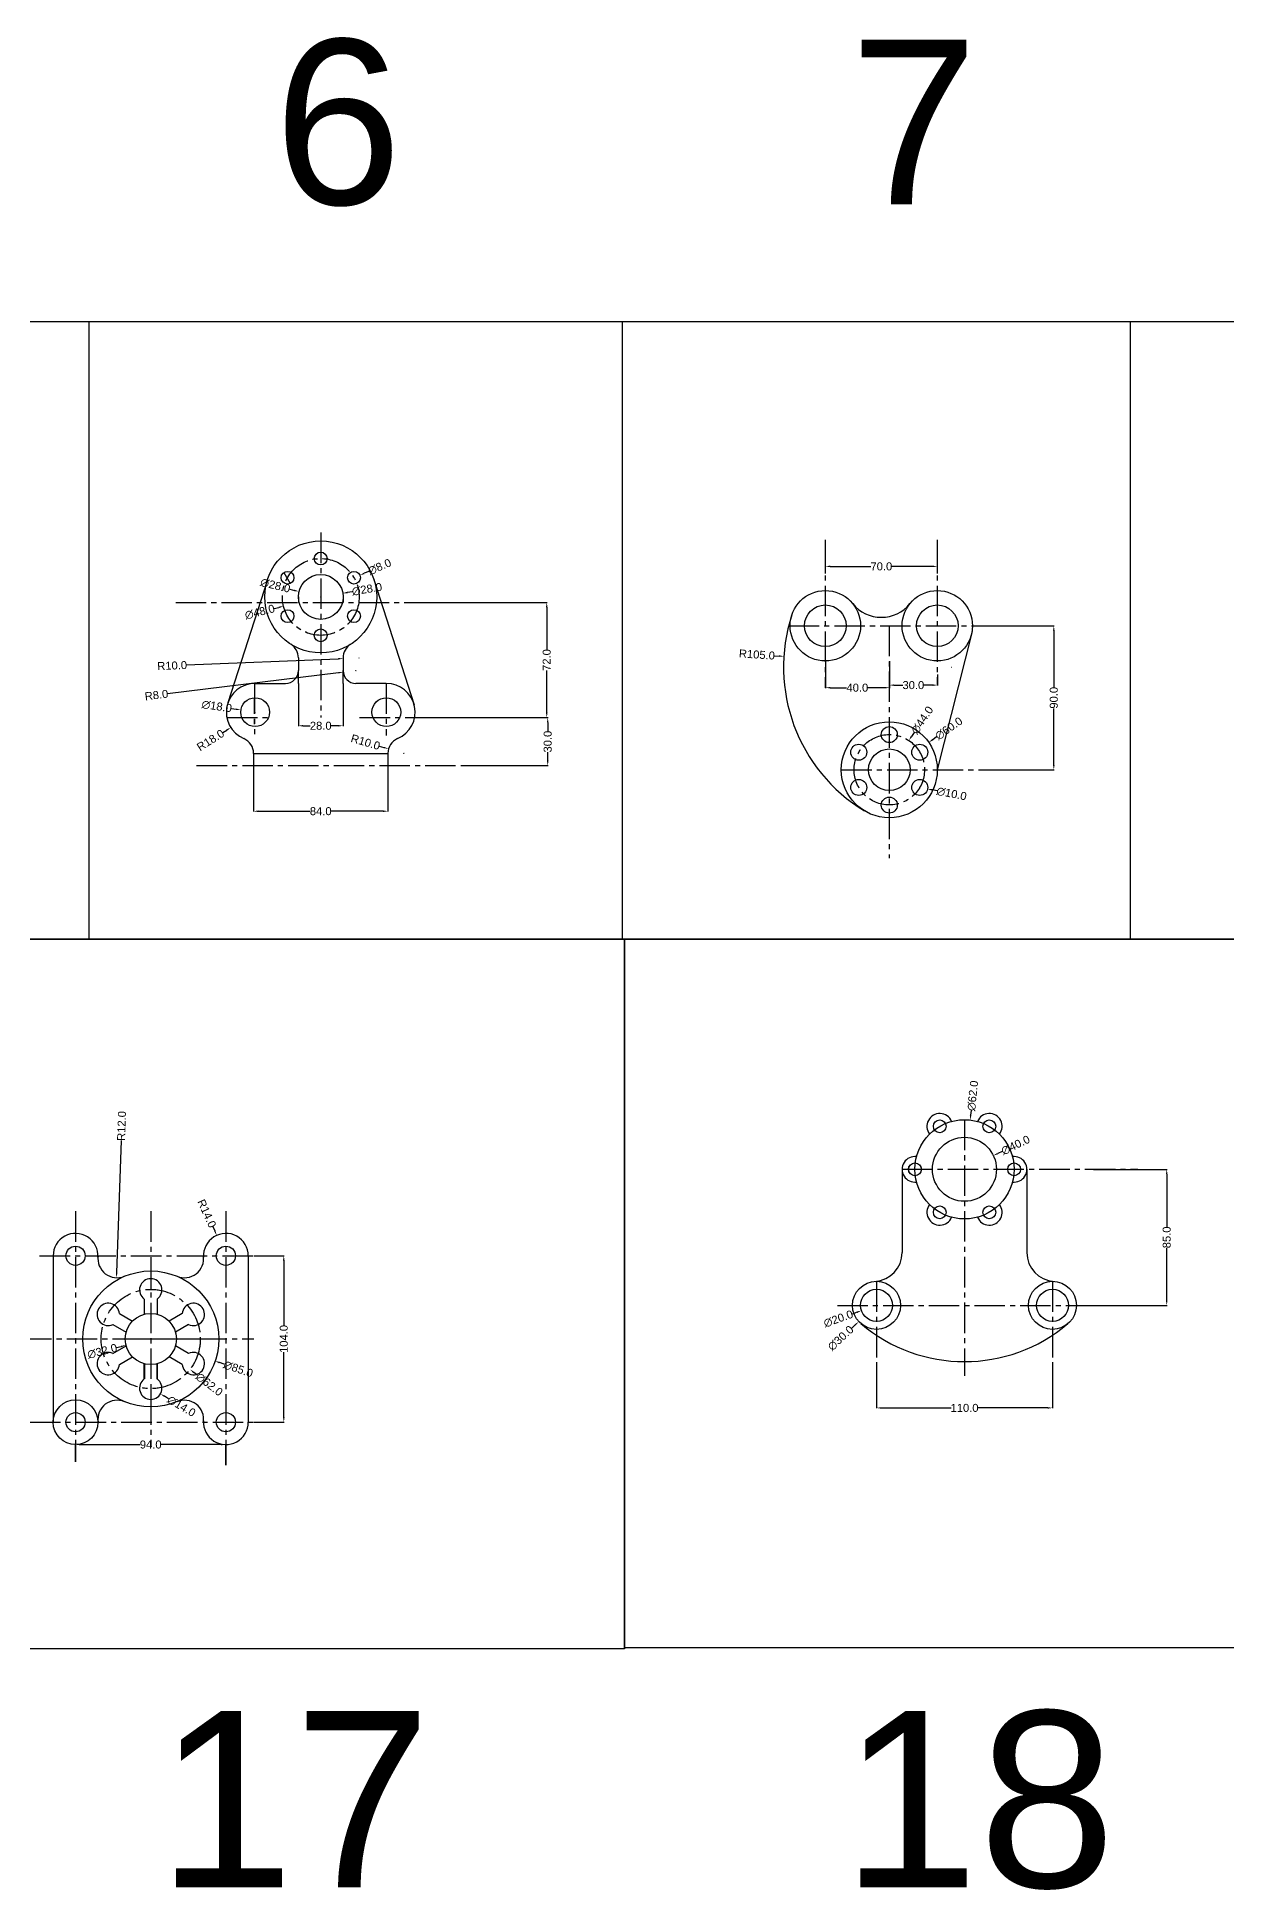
# Model space of a CAD drawing. Header units: millimetres. Extents: x 27 to 4233, y 1813 to 2971.
# Drawn here: x 1880 to 2624, y 1813 to 2971 of the extents above; entities that cross this region are included whole.
import ezdxf

# ---------------------------------------------------------------- set-up
doc = ezdxf.new("R2010")
doc.units = ezdxf.units.MM
doc.linetypes.add('CENTER2', pattern=[28.575, 19.05, -3.175, 3.175, -3.175])
doc.styles.get("Standard").update_dxf_attribs({"font": 'arial.ttf'})
doc.dimstyles.get("Standard").update_dxf_attribs({"dimtxt": 5, "dimasz": 3, "dimexe": 0.18, "dimexo": 0.0625, "dimgap": 0.09, "dimtad": 0, "dimdec": 1, "dimzin": 0, "dimdsep": 46, "dimtxsty": 'Standard', "dimcen": 0.09, "dimadec": 0, "dimazin": 0, "dimtfac": 1, "dimtdec": 1, "dimtofl": 0, "dimtmove": 0, "dimatfit": 3, "dimfxl": 1, "dimtolj": 1, "dimtzin": 0, "dimarcsym": 0})

# ---------------------------------------------------------------- blocks, each defined once
blk = doc.blocks.new('*U21')
blk.add_circle((0, 0), 5)
blk = doc.blocks.new('*U22')
at = {"color": 0, "linetype": 'ByBlock', "lineweight": -2, "transparency": 16777216}
blk.add_blockref('*U21', (1105.6, 335.2), dxfattribs=at)
for p, rotation in [((1086.5, 324.2), 59.99999999999999), ((1124.6, 324.2), 300.0000000000001), ((1086.5, 302.2), 120), ((1124.6, 302.2), 240), ((1105.6, 291.2), 180)]:
    blk.add_blockref('*U21', p, dxfattribs=dict(at, rotation=rotation))
blk = doc.blocks.new('*D23')
at = {"color": 0, "lineweight": -2, "transparency": 16777216}
for p, q in [((2373.3, 2635.6), (2373.3, 2640.3)), ((2376.3, 2640.1), (2401.7, 2640.1)), ((2440.3, 2640.1), (2414.8, 2640.1)), ((2443.3, 2635.6), (2443.3, 2640.3))]:
    blk.add_line(p, q, dxfattribs=at)
at = {"color": 0, "transparency": 16777216}
for points in [[(2376.3, 2640.6), (2376.3, 2639.6), (2373.3, 2640.1)], [(2440.3, 2640.6), (2440.3, 2639.6), (2443.3, 2640.1)]]:
    blk.add_solid(points, dxfattribs=at)
at = {"layer": 'Defpoints', "color": 0, "transparency": 16777216}
for p in [(2443.3, 2640.1), (2373.3, 2635.5), (2443.3, 2635.5)]:
    blk.add_point(p, dxfattribs=at)
at = {"color": 0, "transparency": 16777216, "insert": (2408.3, 2640.1), "char_height": 5, "attachment_point": 5}
blk.add_mtext('\\A1;70.0', dxfattribs=at)
blk = doc.blocks.new('*D24')
at = {"color": 0, "lineweight": -2, "transparency": 16777216}
for p, q in [((2475.8, 2603), (2516.3, 2603)), ((2516.1, 2600), (2516.1, 2564.6)), ((2516.1, 2516), (2516.1, 2551.4)), ((2475.8, 2513), (2516.3, 2513))]:
    blk.add_line(p, q, dxfattribs=at)
at = {"color": 0, "transparency": 16777216}
for points in [[(2515.6, 2600), (2516.6, 2600), (2516.1, 2603)], [(2515.6, 2516), (2516.6, 2516), (2516.1, 2513)]]:
    blk.add_solid(points, dxfattribs=at)
at = {"layer": 'Defpoints', "color": 0, "transparency": 16777216}
for p in [(2475.7, 2603), (2475.7, 2513), (2516.1, 2513)]:
    blk.add_point(p, dxfattribs=at)
at = {"color": 0, "transparency": 16777216, "insert": (2516.1, 2558), "char_height": 5, "attachment_point": 5, "rotation": 90}
blk.add_mtext('\\A1;90.0', dxfattribs=at)
blk = doc.blocks.new('*D25')
at = {"color": 0, "lineweight": -2, "transparency": 16777216}
for p, q in [((2373.3, 2580.9), (2373.3, 2564.1)), ((2413.3, 2580.9), (2413.3, 2564.1)), ((2376.3, 2564.3), (2386.6, 2564.3)), ((2410.3, 2564.3), (2399.9, 2564.3))]:
    blk.add_line(p, q, dxfattribs=at)
at = {"color": 0, "transparency": 16777216}
for points in [[(2376.3, 2564.8), (2376.3, 2563.8), (2373.3, 2564.3)], [(2410.3, 2564.8), (2410.3, 2563.8), (2413.3, 2564.3)]]:
    blk.add_solid(points, dxfattribs=at)
at = {"layer": 'Defpoints', "color": 0, "transparency": 16777216}
for p in [(2373.3, 2581), (2413.3, 2581), (2373.3, 2564.3)]:
    blk.add_point(p, dxfattribs=at)
at = {"color": 0, "transparency": 16777216, "insert": (2393.3, 2564.3), "char_height": 5, "attachment_point": 5}
blk.add_mtext('\\A1;40.0', dxfattribs=at)
blk = doc.blocks.new('*D26')
at = {"color": 0, "lineweight": -2, "transparency": 16777216}
for p, q in [((2413.3, 2572.5), (2413.3, 2565.7)), ((2443.3, 2572.5), (2443.3, 2565.7)), ((2416.3, 2565.9), (2421.7, 2565.9)), ((2440.3, 2565.9), (2434.8, 2565.9))]:
    blk.add_line(p, q, dxfattribs=at)
at = {"color": 0, "transparency": 16777216}
for points in [[(2416.3, 2566.4), (2416.3, 2565.4), (2413.3, 2565.9)], [(2440.3, 2566.4), (2440.3, 2565.4), (2443.3, 2565.9)]]:
    blk.add_solid(points, dxfattribs=at)
at = {"layer": 'Defpoints', "color": 0, "transparency": 16777216}
for p in [(2413.3, 2572.5), (2443.3, 2572.5), (2443.3, 2565.9)]:
    blk.add_point(p, dxfattribs=at)
at = {"color": 0, "transparency": 16777216, "insert": (2428.3, 2565.9), "char_height": 5, "attachment_point": 5}
blk.add_mtext('\\A1;30.0', dxfattribs=at)
blk = doc.blocks.new('*D27')
at = {"color": 0, "lineweight": -2, "transparency": 16777216}
for p, q in [((2428.8, 2536.3), (2427.1, 2533.8)), ((2413.2, 2513), (2413.4, 2513)), ((2413.3, 2512.9), (2413.3, 2513.1))]:
    blk.add_line(p, q, dxfattribs=at)
at = {"color": 0, "transparency": 16777216}
blk.add_solid([(2426.7, 2534.1), (2427.5, 2533.5), (2425.5, 2531.3)], dxfattribs=at)
at = {"layer": 'Defpoints', "color": 0, "transparency": 16777216}
for p in [(2425.5, 2531.3), (2401.1, 2494.7)]:
    blk.add_point(p, dxfattribs=at)
at = {"color": 0, "transparency": 16777216, "insert": (2433.9, 2544), "char_height": 5, "attachment_point": 5, "rotation": 56.3385}
blk.add_mtext('\\A1;∅44.0', dxfattribs=at)
blk = doc.blocks.new('*D28')
at = {"color": 0, "lineweight": -2, "transparency": 16777216}
for p, q in [((2442.8, 2533.5), (2440.4, 2531.8)), ((2413.2, 2513), (2413.4, 2513)), ((2413.3, 2512.9), (2413.3, 2513.1))]:
    blk.add_line(p, q, dxfattribs=at)
at = {"color": 0, "transparency": 16777216}
blk.add_solid([(2440.1, 2532.2), (2440.7, 2531.4), (2437.9, 2530.1)], dxfattribs=at)
at = {"layer": 'Defpoints', "color": 0, "transparency": 16777216}
for p in [(2437.9, 2530.1), (2388.6, 2495.9)]:
    blk.add_point(p, dxfattribs=at)
at = {"color": 0, "transparency": 16777216, "insert": (2450.5, 2538.8), "char_height": 5, "attachment_point": 5, "rotation": 34.7933}
blk.add_mtext('\\A1;∅60.0', dxfattribs=at)
blk = doc.blocks.new('*D29')
at = {"color": 0, "lineweight": -2, "transparency": 16777216}
for p, q in [((2432.2, 2502), (2432.4, 2502)), ((2432.3, 2501.9), (2432.3, 2502.1)), ((2443.1, 2499.8), (2440.2, 2500.4))]:
    blk.add_line(p, q, dxfattribs=at)
at = {"color": 0, "transparency": 16777216}
blk.add_solid([(2440.3, 2500.9), (2440.1, 2499.9), (2437.2, 2501)], dxfattribs=at)
at = {"layer": 'Defpoints', "color": 0, "transparency": 16777216}
for p in [(2427.4, 2503), (2437.2, 2501)]:
    blk.add_point(p, dxfattribs=at)
at = {"color": 0, "transparency": 16777216, "insert": (2452.2, 2498), "char_height": 5, "attachment_point": 5, "rotation": 348.6449}
blk.add_mtext('\\A1;∅10.0', dxfattribs=at)
blk = doc.blocks.new('*D30')
at = {"color": 0, "lineweight": -2, "transparency": 16777216}
for p, q in [((2341.4, 2584.3), (2344.4, 2584.1)), ((2452, 2577.1), (2452.2, 2577.1)), ((2452.1, 2577.1), (2452.1, 2577.2))]:
    blk.add_line(p, q, dxfattribs=at)
at = {"color": 0, "transparency": 16777216}
blk.add_solid([(2344.4, 2584.6), (2344.3, 2583.6), (2347.4, 2583.9)], dxfattribs=at)
at = {"layer": 'Defpoints', "color": 0, "transparency": 16777216}
for p in [(2347.4, 2583.9), (2452.1, 2577.1)]:
    blk.add_point(p, dxfattribs=at)
at = {"color": 0, "transparency": 16777216, "insert": (2330.5, 2585), "char_height": 5, "attachment_point": 5, "rotation": 356.2855}
blk.add_mtext('\\A1;R105.0', dxfattribs=at)
blk = doc.blocks.new('*U112')
for p, q in [((-4, -1.6), (-4, -11.1)), ((4, -1.6), (4, -11.1))]:
    blk.add_line(p, q)
blk.add_arc((0, 4.1), 7, 304.8499, 235.1501)
blk = doc.blocks.new('*U113')
at = {"color": 0, "linetype": 'ByBlock', "lineweight": -2, "transparency": 16777216}
blk.add_blockref('*U112', (4613.2, 338.8), dxfattribs=at)
for p, rotation in [((4590.2, 325.5), 59.99999999999999), ((4636.3, 325.5), 299.9999999999999), ((4590.2, 298.9), 120), ((4636.3, 298.9), 240), ((4613.2, 285.6), 180)]:
    blk.add_blockref('*U112', p, dxfattribs=dict(at, rotation=rotation))
blk = doc.blocks.new('*D114')
at = {"color": 0, "lineweight": -2, "transparency": 16777216}
for p, q in [((1904.5, 2080.5), (1904.5, 2091.5)), ((1907.5, 2091.3), (1945, 2091.3)), ((1995.5, 2091.3), (1958.1, 2091.3)), ((1998.5, 2078.5), (1998.5, 2091.5))]:
    blk.add_line(p, q, dxfattribs=at)
at = {"color": 0, "transparency": 16777216}
for points in [[(1907.5, 2091.8), (1907.5, 2090.8), (1904.5, 2091.3)], [(1995.5, 2091.8), (1995.5, 2090.8), (1998.5, 2091.3)]]:
    blk.add_solid(points, dxfattribs=at)
at = {"layer": 'Defpoints', "color": 0, "transparency": 16777216}
for p in [(1998.5, 2091.3), (1904.5, 2080.5), (1998.5, 2078.5)]:
    blk.add_point(p, dxfattribs=at)
at = {"color": 0, "transparency": 16777216, "insert": (1951.5, 2091.3), "char_height": 5, "attachment_point": 5}
blk.add_mtext('\\A1;94.0', dxfattribs=at)
blk = doc.blocks.new('*D115')
at = {"color": 0, "lineweight": -2, "transparency": 16777216}
for p, q in [((2016, 2209.3), (2034.9, 2209.3)), ((2034.7, 2206.3), (2034.7, 2165.6)), ((2034.7, 2108.3), (2034.7, 2149)), ((2016, 2105.3), (2034.9, 2105.3))]:
    blk.add_line(p, q, dxfattribs=at)
at = {"color": 0, "transparency": 16777216}
for points in [[(2034.2, 2206.3), (2035.2, 2206.3), (2034.7, 2209.3)], [(2034.2, 2108.3), (2035.2, 2108.3), (2034.7, 2105.3)]]:
    blk.add_solid(points, dxfattribs=at)
at = {"layer": 'Defpoints', "color": 0, "transparency": 16777216}
for p in [(2015.9, 2209.3), (2015.9, 2105.3), (2034.7, 2105.3)]:
    blk.add_point(p, dxfattribs=at)
at = {"color": 0, "transparency": 16777216, "insert": (2034.7, 2157.3), "char_height": 5, "attachment_point": 5, "rotation": 90}
blk.add_mtext('\\A1;104.0', dxfattribs=at)
blk = doc.blocks.new('*D116')
at = {"color": 0, "lineweight": -2, "transparency": 16777216}
for p, q in [((1990.3, 2227.5), (1991.5, 2224.8)), ((1998.4, 2209.3), (1998.6, 2209.3)), ((1998.5, 2209.2), (1998.5, 2209.4))]:
    blk.add_line(p, q, dxfattribs=at)
at = {"color": 0, "transparency": 16777216}
blk.add_solid([(1992, 2225), (1991.1, 2224.6), (1992.8, 2222)], dxfattribs=at)
at = {"layer": 'Defpoints', "color": 0, "transparency": 16777216}
for p in [(1992.8, 2222), (1998.5, 2209.3)]:
    blk.add_point(p, dxfattribs=at)
at = {"color": 0, "transparency": 16777216, "insert": (1986.6, 2235.7), "char_height": 5, "attachment_point": 5, "rotation": 294.3665}
blk.add_mtext('\\A1;R14.0', dxfattribs=at)
blk = doc.blocks.new('*D117')
at = {"color": 0, "lineweight": -2, "transparency": 16777216}
blk.add_line((1933, 2281.4), (1930.2, 2198.6), dxfattribs=at)
at = {"color": 0, "transparency": 16777216}
blk.add_solid([(1929.7, 2198.6), (1930.7, 2198.5), (1930.1, 2195.6)], dxfattribs=at)
at = {"layer": 'Defpoints', "color": 0, "transparency": 16777216}
for p in [(1930.5, 2207.6), (1930.1, 2195.6)]:
    blk.add_point(p, dxfattribs=at)
at = {"color": 0, "transparency": 16777216, "insert": (1933.3, 2290.4), "char_height": 5, "attachment_point": 5, "rotation": 88.0673}
blk.add_mtext('\\A1;R12.0', dxfattribs=at)
blk = doc.blocks.new('*D118')
at = {"color": 0, "lineweight": -2, "transparency": 16777216}
for p, q in [((1951.4, 2157.3), (1951.6, 2157.3)), ((1951.5, 2157.2), (1951.5, 2157.4)), ((1997.4, 2141.5), (1994.6, 2142.5))]:
    blk.add_line(p, q, dxfattribs=at)
at = {"color": 0, "transparency": 16777216}
blk.add_solid([(1994.7, 2143), (1994.4, 2142), (1991.7, 2143.5)], dxfattribs=at)
at = {"layer": 'Defpoints', "color": 0, "transparency": 16777216}
for p in [(1911.3, 2171.1), (1991.7, 2143.5)]:
    blk.add_point(p, dxfattribs=at)
at = {"color": 0, "transparency": 16777216, "insert": (2006.2, 2138.5), "char_height": 5, "attachment_point": 5, "rotation": 341.0471}
blk.add_mtext('\\A1;∅85.0', dxfattribs=at)
blk = doc.blocks.new('*D119')
at = {"color": 0, "lineweight": -2, "transparency": 16777216}
for p, q in [((1951.4, 2157.3), (1951.6, 2157.3)), ((1951.5, 2157.2), (1951.5, 2157.4)), ((1980.7, 2134.6), (1978.4, 2136.4))]:
    blk.add_line(p, q, dxfattribs=at)
at = {"color": 0, "transparency": 16777216}
blk.add_solid([(1978.7, 2136.8), (1978.1, 2136), (1976, 2138.3)], dxfattribs=at)
at = {"layer": 'Defpoints', "color": 0, "transparency": 16777216}
for p in [(1927.1, 2176.3), (1976, 2138.3)]:
    blk.add_point(p, dxfattribs=at)
at = {"color": 0, "transparency": 16777216, "insert": (1988.1, 2128.9), "char_height": 5, "attachment_point": 5, "rotation": 322.1286}
blk.add_mtext('\\A1;∅62.0', dxfattribs=at)
blk = doc.blocks.new('*D120')
at = {"color": 0, "lineweight": -2, "transparency": 16777216}
for p, q in [((1951.4, 2126.5), (1951.6, 2126.5)), ((1951.5, 2126.5), (1951.5, 2126.6)), ((1962.7, 2119.9), (1960.1, 2121.5))]:
    blk.add_line(p, q, dxfattribs=at)
at = {"color": 0, "transparency": 16777216}
blk.add_solid([(1960.4, 2121.9), (1959.9, 2121), (1957.6, 2123)], dxfattribs=at)
at = {"layer": 'Defpoints', "color": 0, "transparency": 16777216}
for p in [(1945.5, 2130.1), (1957.6, 2123)]:
    blk.add_point(p, dxfattribs=at)
at = {"color": 0, "transparency": 16777216, "insert": (1970.7, 2115.2), "char_height": 5, "attachment_point": 5, "rotation": 329.4836}
blk.add_mtext('\\A1;∅14.0', dxfattribs=at)
blk = doc.blocks.new('*D121')
at = {"color": 0, "lineweight": -2, "transparency": 16777216}
for p, q in [((1951.4, 2157.3), (1951.6, 2157.3)), ((1951.5, 2157.2), (1951.5, 2157.4)), ((1930.2, 2151.9), (1933.1, 2152.6))]:
    blk.add_line(p, q, dxfattribs=at)
at = {"color": 0, "transparency": 16777216}
blk.add_solid([(1933, 2153.1), (1933.2, 2152.1), (1936, 2153.4)], dxfattribs=at)
at = {"layer": 'Defpoints', "color": 0, "transparency": 16777216}
for p in [(1967, 2161.2), (1936, 2153.4)]:
    blk.add_point(p, dxfattribs=at)
at = {"color": 0, "transparency": 16777216, "insert": (1921.2, 2149.6), "char_height": 5, "attachment_point": 5, "rotation": 14.1992}
blk.add_mtext('\\A1;∅32.0', dxfattribs=at)
blk = doc.blocks.new('*U130')
blk.add_circle((0, 0), 4)
blk = doc.blocks.new('*U131')
at = {"color": 0, "linetype": 'ByBlock', "lineweight": -2, "transparency": 16777216}
blk.add_blockref('*U130', (4598.5, 2028.3), dxfattribs=at)
for p, rotation in [((4577.8, 2016.3), 59.99999999999999), ((4619.3, 2016.3), 300.0000000000001), ((4577.8, 1992.3), 120), ((4619.3, 1992.3), 240), ((4598.5, 1980.3), 180)]:
    blk.add_blockref('*U130', p, dxfattribs=dict(at, rotation=rotation))
blk = doc.blocks.new('*D150')
at = {"color": 0, "lineweight": -2, "transparency": 16777216}
for p, q in [((2127.5, 2617.6), (2199.3, 2617.6)), ((2199.1, 2614.6), (2199.1, 2588.2)), ((2199.1, 2548.6), (2199.1, 2575.1)), ((2127.5, 2545.6), (2199.3, 2545.6))]:
    blk.add_line(p, q, dxfattribs=at)
at = {"color": 0, "transparency": 16777216}
for points in [[(2198.6, 2614.6), (2199.6, 2614.6), (2199.1, 2617.6)], [(2198.6, 2548.6), (2199.6, 2548.6), (2199.1, 2545.6)]]:
    blk.add_solid(points, dxfattribs=at)
at = {"layer": 'Defpoints', "color": 0, "transparency": 16777216}
for p in [(2127.4, 2617.6), (2127.4, 2545.6), (2199.1, 2545.6)]:
    blk.add_point(p, dxfattribs=at)
at = {"color": 0, "transparency": 16777216, "insert": (2199.1, 2581.6), "char_height": 5, "attachment_point": 5, "rotation": 90}
blk.add_mtext('\\A1;72.0', dxfattribs=at)
blk = doc.blocks.new('*D151')
at = {"color": 0, "lineweight": -2, "transparency": 16777216}
for p, q in [((2147.4, 2545.6), (2199.9, 2545.6)), ((2199.7, 2542.6), (2199.7, 2537.2)), ((2147.4, 2515.6), (2199.9, 2515.6)), ((2199.7, 2518.6), (2199.7, 2524))]:
    blk.add_line(p, q, dxfattribs=at)
at = {"color": 0, "transparency": 16777216}
for points in [[(2199.2, 2542.6), (2200.2, 2542.6), (2199.7, 2545.6)], [(2199.2, 2518.6), (2200.2, 2518.6), (2199.7, 2515.6)]]:
    blk.add_solid(points, dxfattribs=at)
at = {"layer": 'Defpoints', "color": 0, "transparency": 16777216}
for p in [(2147.3, 2545.6), (2147.3, 2515.6), (2199.7, 2515.6)]:
    blk.add_point(p, dxfattribs=at)
at = {"color": 0, "transparency": 16777216, "insert": (2199.7, 2530.6), "char_height": 5, "attachment_point": 5, "rotation": 90}
blk.add_mtext('\\A1;30.0', dxfattribs=at)
blk = doc.blocks.new('*D152')
at = {"color": 0, "lineweight": -2, "transparency": 16777216}
for p, q in [((2043.8, 2553.6), (2043.8, 2540.3)), ((2071.8, 2553.6), (2071.8, 2540.3)), ((2046.8, 2540.5), (2051.2, 2540.5)), ((2068.8, 2540.5), (2064.4, 2540.5))]:
    blk.add_line(p, q, dxfattribs=at)
at = {"color": 0, "transparency": 16777216}
for points in [[(2046.8, 2541), (2046.8, 2540), (2043.8, 2540.5)], [(2068.8, 2541), (2068.8, 2540), (2071.8, 2540.5)]]:
    blk.add_solid(points, dxfattribs=at)
at = {"layer": 'Defpoints', "color": 0, "transparency": 16777216}
for p in [(2043.8, 2553.6), (2071.8, 2553.6), (2071.8, 2540.5)]:
    blk.add_point(p, dxfattribs=at)
at = {"color": 0, "transparency": 16777216, "insert": (2057.8, 2540.5), "char_height": 5, "attachment_point": 5}
blk.add_mtext('\\A1;28.0', dxfattribs=at)
blk = doc.blocks.new('*D153')
at = {"color": 0, "lineweight": -2, "transparency": 16777216}
for p, q in [((2016.7, 2549), (2016.9, 2549)), ((2016.8, 2548.9), (2016.8, 2549.1)), ((1996.5, 2536.2), (1999, 2537.8))]:
    blk.add_line(p, q, dxfattribs=at)
at = {"color": 0, "transparency": 16777216}
blk.add_solid([(1998.8, 2538.3), (1999.3, 2537.4), (2001.6, 2539.4)], dxfattribs=at)
at = {"layer": 'Defpoints', "color": 0, "transparency": 16777216}
for p in [(2016.8, 2549), (2001.6, 2539.4)]:
    blk.add_point(p, dxfattribs=at)
at = {"color": 0, "transparency": 16777216, "insert": (1988.9, 2531.5), "char_height": 5, "attachment_point": 5, "rotation": 32.2022}
blk.add_mtext('\\A1;R18.0', dxfattribs=at)
blk = doc.blocks.new('*D154')
at = {"color": 0, "lineweight": -2, "transparency": 16777216}
for p, q in [((2002, 2551.2), (2004.9, 2550.8)), ((2016.7, 2549), (2016.9, 2549)), ((2016.8, 2548.9), (2016.8, 2549.1))]:
    blk.add_line(p, q, dxfattribs=at)
at = {"color": 0, "transparency": 16777216}
blk.add_solid([(2005, 2551.3), (2004.9, 2550.3), (2007.9, 2550.3)], dxfattribs=at)
at = {"layer": 'Defpoints', "color": 0, "transparency": 16777216}
for p in [(2007.9, 2550.3), (2025.7, 2547.7)]:
    blk.add_point(p, dxfattribs=at)
at = {"color": 0, "transparency": 16777216, "insert": (1992.8, 2552.6), "char_height": 5, "attachment_point": 5, "rotation": 351.5553}
blk.add_mtext('\\A1;∅18.0', dxfattribs=at)
blk = doc.blocks.new('*D155')
at = {"color": 0, "lineweight": -2, "transparency": 16777216}
for p, q in [((2038.4, 2625.8), (2041.3, 2625.1)), ((2057.7, 2621), (2057.9, 2621)), ((2057.8, 2620.9), (2057.8, 2621.1))]:
    blk.add_line(p, q, dxfattribs=at)
at = {"color": 0, "transparency": 16777216}
blk.add_solid([(2041.4, 2625.6), (2041.2, 2624.6), (2044.2, 2624.4)], dxfattribs=at)
at = {"layer": 'Defpoints', "color": 0, "transparency": 16777216}
for p in [(2044.2, 2624.4), (2071.4, 2617.6)]:
    blk.add_point(p, dxfattribs=at)
at = {"color": 0, "transparency": 16777216, "insert": (2029.4, 2628.1), "char_height": 5, "attachment_point": 5, "rotation": 346.0657}
blk.add_mtext('\\A1;∅28.0', dxfattribs=at)
blk = doc.blocks.new('*D156')
at = {"color": 0, "lineweight": -2, "transparency": 16777216}
for p, q in [((2057.7, 2621), (2057.9, 2621)), ((2057.8, 2620.9), (2057.8, 2621.1)), ((2028.7, 2613.8), (2031.6, 2614.5))]:
    blk.add_line(p, q, dxfattribs=at)
at = {"color": 0, "transparency": 16777216}
blk.add_solid([(2031.5, 2615), (2031.7, 2614), (2034.5, 2615.2)], dxfattribs=at)
at = {"layer": 'Defpoints', "color": 0, "transparency": 16777216}
for p in [(2081.1, 2626.8), (2034.5, 2615.2)]:
    blk.add_point(p, dxfattribs=at)
at = {"color": 0, "transparency": 16777216, "insert": (2019.7, 2611.6), "char_height": 5, "attachment_point": 5, "rotation": 13.9392}
blk.add_mtext('\\A1;∅48.0', dxfattribs=at)
blk = doc.blocks.new('*D157')
at = {"color": 0, "lineweight": -2, "transparency": 16777216}
for p, q in [((2057.7, 2621), (2057.9, 2621)), ((2057.8, 2620.9), (2057.8, 2621.1)), ((2077.5, 2624.3), (2074.6, 2623.8))]:
    blk.add_line(p, q, dxfattribs=at)
at = {"color": 0, "transparency": 16777216}
blk.add_solid([(2074.5, 2624.3), (2074.7, 2623.3), (2071.6, 2623.3)], dxfattribs=at)
at = {"layer": 'Defpoints', "color": 0, "transparency": 16777216}
for p in [(2044, 2618.8), (2071.6, 2623.3)]:
    blk.add_point(p, dxfattribs=at)
at = {"color": 0, "transparency": 16777216, "insert": (2086.7, 2625.8), "char_height": 5, "attachment_point": 5, "rotation": 9.2935}
blk.add_mtext('\\A1;∅28.0', dxfattribs=at)
blk = doc.blocks.new('*D158')
at = {"color": 0, "lineweight": -2, "transparency": 16777216}
for p, q in [((2078.5, 2633), (2078.7, 2633)), ((2078.6, 2632.9), (2078.6, 2633.1)), ((2087.8, 2636.9), (2085, 2635.8))]:
    blk.add_line(p, q, dxfattribs=at)
at = {"color": 0, "transparency": 16777216}
blk.add_solid([(2084.8, 2636.2), (2085.2, 2635.3), (2082.3, 2634.6)], dxfattribs=at)
at = {"layer": 'Defpoints', "color": 0, "transparency": 16777216}
for p in [(2074.9, 2631.5), (2082.3, 2634.6)]:
    blk.add_point(p, dxfattribs=at)
at = {"color": 0, "transparency": 16777216, "insert": (2094.6, 2639.8), "char_height": 5, "attachment_point": 5, "rotation": 22.9898}
blk.add_mtext('\\A1;∅8.0', dxfattribs=at)
blk = doc.blocks.new('*D159')
at = {"color": 0, "lineweight": -2, "transparency": 16777216}
for p, q in [((1973.9, 2578.5), (2068.8, 2582.4)), ((2081.7, 2583), (2081.9, 2583)), ((2081.8, 2582.9), (2081.8, 2583))]:
    blk.add_line(p, q, dxfattribs=at)
blk.add_arc((2081.8, 2583), 10, 180.3581, 183.414, dxfattribs=at)
at = {"color": 0, "transparency": 16777216}
blk.add_solid([(2068.8, 2582.9), (2068.8, 2581.9), (2071.8, 2582.5)], dxfattribs=at)
at = {"layer": 'Defpoints', "color": 0, "transparency": 16777216}
for p in [(2071.8, 2582.5), (2081.8, 2583)]:
    blk.add_point(p, dxfattribs=at)
at = {"color": 0, "transparency": 16777216, "insert": (1964.9, 2578.1), "char_height": 5, "attachment_point": 5, "rotation": 2.3826}
blk.add_mtext('\\A1;R10.0', dxfattribs=at)
blk = doc.blocks.new('*D160')
at = {"color": 0, "lineweight": -2, "transparency": 16777216}
for p, q in [((1962.1, 2560.6), (2068.9, 2573.7)), ((2079.7, 2575), (2079.9, 2575)), ((2079.8, 2574.9), (2079.8, 2575.1))]:
    blk.add_line(p, q, dxfattribs=at)
at = {"color": 0, "transparency": 16777216}
blk.add_solid([(2068.8, 2574.2), (2068.9, 2573.2), (2071.9, 2574)], dxfattribs=at)
at = {"layer": 'Defpoints', "color": 0, "transparency": 16777216}
for p in [(2071.9, 2574), (2079.8, 2575)]:
    blk.add_point(p, dxfattribs=at)
at = {"color": 0, "transparency": 16777216, "insert": (1955.1, 2559.7), "char_height": 5, "attachment_point": 5, "rotation": 6.9918}
blk.add_mtext('\\A1;R8.0', dxfattribs=at)
blk = doc.blocks.new('*U170')
blk.add_circle((-2, 0), 4)
blk.add_arc((-2, 0), 8, 262.5863, 97.4137)
blk = doc.blocks.new('*U171')
at = {"color": 0, "linetype": 'ByBlock', "lineweight": -2, "transparency": 16777216}
for p, rotation in [((11243.9, 4872.5), 120), ((11276.9, 4872.5), 60.00000000000001), ((11227.4, 4843.9), 180), ((11243.9, 4815.3), 239.9999999999999), ((11276.9, 4815.3), 299.9999999999999)]:
    blk.add_blockref('*U170', p, dxfattribs=dict(at, rotation=rotation))
blk.add_blockref('*U170', (11293.4, 4843.9), dxfattribs=at)
blk = doc.blocks.new('*D172')
at = {"color": 0, "lineweight": -2, "transparency": 16777216}
for p, q in [((2541, 2263.3), (2586.9, 2263.3)), ((2586.7, 2260.3), (2586.7, 2227.4)), ((2586.7, 2181.3), (2586.7, 2214.2)), ((2541, 2178.3), (2586.9, 2178.3))]:
    blk.add_line(p, q, dxfattribs=at)
at = {"color": 0, "transparency": 16777216}
for points in [[(2586.2, 2260.3), (2587.2, 2260.3), (2586.7, 2263.3)], [(2586.2, 2181.3), (2587.2, 2181.3), (2586.7, 2178.3)]]:
    blk.add_solid(points, dxfattribs=at)
at = {"layer": 'Defpoints', "color": 0, "transparency": 16777216}
for p in [(2540.9, 2263.3), (2540.9, 2178.3), (2586.7, 2178.3)]:
    blk.add_point(p, dxfattribs=at)
at = {"color": 0, "transparency": 16777216, "insert": (2586.7, 2220.8), "char_height": 5, "attachment_point": 5, "rotation": 90}
blk.add_mtext('\\A1;85.0', dxfattribs=at)
blk = doc.blocks.new('*D173')
at = {"color": 0, "lineweight": -2, "transparency": 16777216}
for p, q in [((2405.3, 2142.9), (2405.3, 2114.1)), ((2515.3, 2142.9), (2515.3, 2114.1)), ((2408.3, 2114.2), (2452, 2114.2)), ((2512.3, 2114.2), (2468.5, 2114.2))]:
    blk.add_line(p, q, dxfattribs=at)
at = {"color": 0, "transparency": 16777216}
for points in [[(2408.3, 2114.7), (2408.3, 2113.7), (2405.3, 2114.2)], [(2512.3, 2114.7), (2512.3, 2113.7), (2515.3, 2114.2)]]:
    blk.add_solid(points, dxfattribs=at)
at = {"layer": 'Defpoints', "color": 0, "transparency": 16777216}
for p in [(2405.3, 2142.9), (2515.3, 2142.9), (2515.3, 2114.2)]:
    blk.add_point(p, dxfattribs=at)
at = {"color": 0, "transparency": 16777216, "insert": (2460.3, 2114.2), "char_height": 5, "attachment_point": 5}
blk.add_mtext('\\A1;110.0', dxfattribs=at)
blk = doc.blocks.new('*D174')
at = {"color": 0, "lineweight": -2, "transparency": 16777216}
for p, q in [((2483.8, 2274.5), (2481.1, 2273.2)), ((2460.2, 2263.3), (2460.4, 2263.3)), ((2460.3, 2263.2), (2460.3, 2263.4))]:
    blk.add_line(p, q, dxfattribs=at)
at = {"color": 0, "transparency": 16777216}
blk.add_solid([(2480.8, 2273.6), (2481.3, 2272.7), (2478.3, 2271.9)], dxfattribs=at)
at = {"layer": 'Defpoints', "color": 0, "transparency": 16777216}
for p in [(2478.3, 2271.9), (2442.2, 2254.8)]:
    blk.add_point(p, dxfattribs=at)
at = {"color": 0, "transparency": 16777216, "insert": (2492.2, 2278.4), "char_height": 5, "attachment_point": 5, "rotation": 25.3409}
blk.add_mtext('\\A1;∅40.0', dxfattribs=at)
blk = doc.blocks.new('*D175')
at = {"color": 0, "lineweight": -2, "transparency": 16777216}
for p, q in [((2464.5, 2300.1), (2464.1, 2297.1)), ((2460.2, 2263.3), (2460.4, 2263.3)), ((2460.3, 2263.2), (2460.3, 2263.4))]:
    blk.add_line(p, q, dxfattribs=at)
at = {"color": 0, "transparency": 16777216}
blk.add_solid([(2463.6, 2297.2), (2464.6, 2297), (2463.8, 2294.1)], dxfattribs=at)
at = {"layer": 'Defpoints', "color": 0, "transparency": 16777216}
for p in [(2463.8, 2294.1), (2456.8, 2232.5)]:
    blk.add_point(p, dxfattribs=at)
at = {"color": 0, "transparency": 16777216, "insert": (2465.5, 2309.3), "char_height": 5, "attachment_point": 5, "rotation": 83.4953}
blk.add_mtext('\\A1;∅62.0', dxfattribs=at)
blk = doc.blocks.new('*D176')
at = {"color": 0, "lineweight": -2, "transparency": 16777216}
for p, q in [((2405.2, 2178.3), (2405.4, 2178.3)), ((2405.3, 2178.2), (2405.3, 2178.4)), ((2390.2, 2173), (2393, 2174))]:
    blk.add_line(p, q, dxfattribs=at)
at = {"color": 0, "transparency": 16777216}
blk.add_solid([(2392.8, 2174.5), (2393.2, 2173.5), (2395.8, 2175)], dxfattribs=at)
at = {"layer": 'Defpoints', "color": 0, "transparency": 16777216}
for p in [(2414.7, 2181.6), (2395.8, 2175)]:
    blk.add_point(p, dxfattribs=at)
at = {"color": 0, "transparency": 16777216, "insert": (2381.4, 2169.9), "char_height": 5, "attachment_point": 5, "rotation": 19.3318}
blk.add_mtext('\\A1;∅20.0', dxfattribs=at)
blk = doc.blocks.new('*D177')
at = {"color": 0, "lineweight": -2, "transparency": 16777216}
for p, q in [((2405.2, 2178.3), (2405.4, 2178.3)), ((2405.3, 2178.2), (2405.3, 2178.4)), ((2389.8, 2164.1), (2392, 2166.1))]:
    blk.add_line(p, q, dxfattribs=at)
at = {"color": 0, "transparency": 16777216}
blk.add_solid([(2391.7, 2166.5), (2392.3, 2165.8), (2394.2, 2168.2)], dxfattribs=at)
at = {"layer": 'Defpoints', "color": 0, "transparency": 16777216}
for p in [(2416.3, 2188.5), (2394.2, 2168.2)]:
    blk.add_point(p, dxfattribs=at)
at = {"color": 0, "transparency": 16777216, "insert": (2382.9, 2157.8), "char_height": 5, "attachment_point": 5, "rotation": 42.5519}
blk.add_mtext('\\A1;∅30.0', dxfattribs=at)
blk = doc.blocks.new('*D209')
at = {"color": 0, "lineweight": -2, "transparency": 16777216}
for p, q in [((2094.4, 2527.8), (2097.3, 2526.9)), ((2109.7, 2523.3), (2109.9, 2523.3)), ((2109.8, 2523.2), (2109.8, 2523.4))]:
    blk.add_line(p, q, dxfattribs=at)
at = {"color": 0, "transparency": 16777216}
blk.add_solid([(2097.5, 2527.4), (2097.2, 2526.5), (2100.2, 2526.1)], dxfattribs=at)
at = {"layer": 'Defpoints', "color": 0, "transparency": 16777216}
for p in [(2100.2, 2526.1), (2109.8, 2523.3)]:
    blk.add_point(p, dxfattribs=at)
at = {"color": 0, "transparency": 16777216, "insert": (2085.8, 2530.3), "char_height": 5, "attachment_point": 5, "rotation": 343.5962}
blk.add_mtext('\\A1;R10.0', dxfattribs=at)
blk = doc.blocks.new('*D210')
at = {"color": 0, "lineweight": -2, "transparency": 16777216}
for p, q in [((2015.8, 2498.1), (2015.8, 2486.9)), ((2099.8, 2498.1), (2099.8, 2486.9)), ((2018.8, 2487.1), (2051.2, 2487.1)), ((2096.8, 2487.1), (2064.4, 2487.1))]:
    blk.add_line(p, q, dxfattribs=at)
at = {"color": 0, "transparency": 16777216}
for points in [[(2018.8, 2487.6), (2018.8, 2486.6), (2015.8, 2487.1)], [(2096.8, 2487.6), (2096.8, 2486.6), (2099.8, 2487.1)]]:
    blk.add_solid(points, dxfattribs=at)
at = {"layer": 'Defpoints', "color": 0, "transparency": 16777216}
for p in [(2015.8, 2498.2), (2099.8, 2498.2), (2099.8, 2487.1)]:
    blk.add_point(p, dxfattribs=at)
at = {"color": 0, "transparency": 16777216, "insert": (2057.8, 2487.1), "char_height": 5, "attachment_point": 5}
blk.add_mtext('\\A1;84.0', dxfattribs=at)

msp = doc.modelspace()

# ---------------------------------------------------------------- linework, layer by layer
for p, q in [((1912.78, 2793.14), (1912.78, 2407.07)), ((2246.23, 2793.14), (2246.23, 2407.07)), ((2563.92, 2793.14), (2563.92, 2407.07)), ((2024.48, 2631.73), (1999.8, 2554.94)), ((2034.73, 2636.31), (2038.72, 2629.4)), ((2091.05, 2631.95), (2116.23, 2553.49)), ((2464.99, 2599.51), (2443.27, 2513)), ((2043.8, 2567.02), (2043.8, 2575.02)), ((2071.8, 2567.02), (2071.8, 2575.02)), ((2016.8, 2567.02), (2035.8, 2567.02)), ((2098.8, 2567.02), (2079.8, 2567.02)), ((2015.8, 2523.27), (2099.8, 2523.27)), ((2015.8, 2523.27), (2015.8, 2498.19)), ((2099.8, 2523.27), (2099.8, 2495.18)), ((2421.26, 2263.32), (2421.26, 2228.89)), ((2499.26, 2263.32), (2499.26, 2227.96)), ((2421.26, 2228.89), (2421.26, 2211.26)), ((2499.26, 2232.43), (2499.26, 2211.26)), ((1890.53, 2209.29), (1890.53, 2105.29)), ((2012.53, 2209.29), (2012.53, 2105.29)), ((1951.53, 2199.79), (1951.53, 2188.29)), ((1909.03, 2157.29), (1913.53, 2157.29)), ((1935.53, 2157.29), (1951.53, 2157.29)), ((1967.53, 2157.29), (1982.53, 2157.29)), ((1989.53, 2157.29), (1994.03, 2157.29)), ((1947.53, 2141.8), (1947.53, 2132.29)), ((1955.53, 2141.8), (1955.53, 2132.29)), ((1951.53, 2126.29), (1951.53, 2119.29))]:
    msp.add_line(p, q)
at = {"linetype": 'CENTER2'}
for p, q in [((2057.8, 2661.21), (2057.8, 2545.61)), ((2373.27, 2656.61), (2373.27, 2564.29)), ((2443.27, 2656.61), (2443.27, 2565.92)), ((1967.14, 2617.61), (2156.54, 2617.61)), ((2043.8, 2621.02), (2043.8, 2617.61)), ((2071.8, 2621.02), (2071.8, 2617.61)), ((2350.37, 2603), (2475.75, 2603)), ((2413.27, 2603), (2413.27, 2457.79)), ((2043.8, 2582.95), (2043.8, 2575.02)), ((2071.8, 2582.95), (2071.8, 2575.02)), ((2016.32, 2567.01), (2016.26, 2540.04)), ((2016.39, 2567.02), (2016.29, 2535.19)), ((2043.8, 2567.02), (2043.8, 2545.61)), ((2071.8, 2567.02), (2071.8, 2545.61)), ((2098.8, 2567.02), (2098.8, 2540.02)), ((2098.8, 2567.02), (2098.8, 2534.36)), ((1999.12, 2545.61), (2025.13, 2545.61)), ((2082.08, 2545.61), (2170.41, 2545.61)), ((1980.22, 2515.61), (2162.23, 2515.61)), ((2383.27, 2513), (2475.75, 2513)), ((2460.26, 2294.32), (2460.26, 2134.19)), ((2421.26, 2263.32), (2568.59, 2263.32)), ((1904.53, 2237.09), (1904.53, 2080.48)), ((1951.53, 2237.09), (1951.53, 2089.72)), ((1998.53, 2237.09), (1998.53, 2078.48)), ((1882.01, 2209.29), (2015.9, 2209.29)), ((2405.26, 2193.37), (2405.26, 2142.94)), ((2515.26, 2193.37), (2515.26, 2145.78)), ((2380.78, 2178.32), (2568.59, 2178.32)), ((1870.45, 2157.29), (1935.53, 2157.29)), ((1951.53, 2157.29), (2015.9, 2157.29)), ((1875.96, 2105.29), (2015.9, 2105.29))]:
    msp.add_line(p, q, dxfattribs=at)
for points in [[(26.78, 2793.14), (4232.81, 2793.14), (4232.81, 2407.07), (26.78, 2407.07)], [(26.78, 2407.07), (2247.7, 2407.07), (2247.7, 1963.62), (26.78, 1963.62)], [(2247.7, 2407.07), (2719.13, 2407.07), (2723.61, 1964.23), (2247.7, 1964.23)]]:
    msp.add_lwpolyline(points, close=True)
for centre, radius in [((2057.8, 2621.02), 35), ((2057.8, 2621.02), 14), ((2373.27, 2603), 22), ((2443.27, 2603), 22), ((2373.27, 2603), 13), ((2443.27, 2603), 13), ((2016.8, 2549.02), 9), ((2098.8, 2549.02), 9), ((2413.27, 2513), 30), ((2413.27, 2513), 13), ((2460.26, 2263.32), 31), ((2460.26, 2263.32), 20), ((2429.26, 2263.32), 4), ((1904.53, 2209.29), 6), ((1998.53, 2209.29), 6), ((1951.53, 2157.29), 42.5), ((2405.26, 2178.32), 15), ((2515.26, 2178.32), 15), ((2405.26, 2178.32), 10), ((2515.26, 2178.32), 10), ((1951.53, 2157.29), 16), ((1904.53, 2105.29), 14), ((1904.53, 2105.29), 6), ((1998.53, 2105.29), 6)]:
    msp.add_circle(centre, radius)
for centre, radius in [((2057.8, 2621.02), 24), ((2413.27, 2513), 22), ((1951.53, 2157.29), 31)]:
    msp.add_circle(centre, radius, dxfattribs=at)
for centre, radius, start, end in [((2452.14, 2577.14), 105, 161.84772, 238.78462), ((2408.27, 2631.28), 23, 218.94244, 321.05756), ((2033.8, 2582.95), 10, 0, 57.76905), ((2081.8, 2582.95), 10, 122.23095, 180), ((2035.8, 2575.02), 8, 270, 0), ((2079.8, 2575.02), 8, 180, 270), ((2016.8, 2549.02), 18, 90, 246.8676), ((2098.8, 2549.02), 18, 293.1324, 90), ((2005.8, 2523.27), 10, 0, 66.8676), ((2109.8, 2523.27), 10, 113.1324, 180), ((2429.26, 2263.32), 8, 82.58633, 277.41367), ((1904.53, 2209.29), 14, 356.17924, 180), ((1998.53, 2209.29), 14, 0, 183.82076), ((1930.47, 2207.56), 12, 171.69882, 292.72953), ((1972.59, 2207.56), 12, 247.27047, 8.30118), ((2403.26, 2211.26), 18, 273.4746, 0), ((2517.26, 2211.26), 18, 180, 266.5254), ((2460.26, 2243.13), 100, 229.67978, 310.32022), ((1930.47, 2107.02), 12, 67.27047, 188.30118), ((1972.59, 2107.02), 12, 351.69882, 112.72953), ((1998.53, 2105.29), 14, 176.17924, 0)]:
    msp.add_arc(centre, radius, start, end)

# ---------------------------------------------------------------- block references
for name, p in [('*U131', (-2540.74, 616.71)), ('*U22', (1307.68, 2199.76)), ('*U171', (-8800.1, -2580.58)), ('*U113', (-2661.69, 1845.07))]:
    msp.add_blockref(name, p)

# ---------------------------------------------------------------- texts
for s, height, p in [('1         2       3          4      5     6       7      8      9    10     11     12', 103.076, (148.07, 2866.29)), ('13         14      15      16       17      18', 110.2269, (72.77, 1814.55))]:
    msp.add_text(s, height=height).set_placement(p)

# ---------------------------------------------------------------- dimensions: what is measured, and where the dimension line sits
for p1, p2, picture, middle in [((2074.9, 2631.46), (2082.26, 2634.58), '*D158', (2094.56, 2639.8)), ((2071.39, 2617.65), (2044.21, 2624.39), '*D155', (2029.36, 2628.08)), ((2043.98, 2618.76), (2071.61, 2623.28), '*D157', (2086.71, 2625.75)), ((2081.09, 2626.8), (2034.5, 2615.24), '*D156', (2019.66, 2611.55)), ((2025.7, 2547.7), (2007.9, 2550.34), '*D154', (1992.77, 2552.59)), ((2401.07, 2494.69), (2425.46, 2531.31), '*D27', (2433.94, 2544.04)), ((2388.63, 2495.88), (2437.91, 2530.12), '*D28', (2450.47, 2538.84)), ((2427.42, 2502.98), (2437.22, 2501.01), '*D29', (2452.22, 2498)), ((2456.75, 2232.52), (2463.78, 2294.12), '*D175', (2465.51, 2309.32)), ((2442.19, 2254.76), (2478.34, 2271.88), '*D174', (2492.16, 2278.43)), ((2414.7, 2181.63), (2395.83, 2175.01), '*D176', (2381.39, 2169.95)), ((2416.31, 2188.47), (2394.21, 2168.18), '*D177', (2382.95, 2157.83)), ((1911.33, 2171.09), (1991.72, 2143.48), '*D118', (2006.19, 2138.52)), ((1927.06, 2176.32), (1976, 2138.26), '*D119', (1988.07, 2128.87)), ((1967.04, 2161.21), (1936.02, 2153.36), '*D121', (1921.19, 2149.61)), ((1945.5, 2130.1), (1957.56, 2122.99), '*D120', (1970.73, 2115.23))]:
    dim = msp.add_diameter_dim_2p(p1=p1, p2=p2, dimstyle='Standard')
    dim.commit()
    dim.dimension.update_dxf_attribs({"geometry": picture, "text_midpoint": middle})
for base, p1, p2, picture, middle in [((2443.27, 2640.09), (2373.27, 2635.53), (2443.27, 2635.53), '*D23', (2408.27, 2640.09)), ((2373.27, 2564.29), (2413.27, 2581), (2373.27, 2581), '*D25', (2393.27, 2564.29)), ((2443.27, 2565.92), (2413.27, 2572.52), (2443.27, 2572.52), '*D26', (2428.27, 2565.92)), ((2071.8, 2540.52), (2043.8, 2553.63), (2071.8, 2553.63), '*D152', (2057.8, 2540.52)), ((2099.8, 2487.11), (2015.8, 2498.19), (2099.8, 2498.19), '*D210', (2057.8, 2487.11)), ((2515.26, 2114.24), (2405.26, 2142.94), (2515.26, 2142.94), '*D173', (2460.26, 2114.24)), ((1998.53, 2091.3), (1904.53, 2080.48), (1998.53, 2078.48), '*D114', (1951.53, 2091.3))]:
    dim = msp.add_linear_dim(base=base, p1=p1, p2=p2, dimstyle='Standard')
    dim.commit()
    dim.dimension.update_dxf_attribs({"geometry": picture, "text_midpoint": middle})
for base, p1, p2, picture, middle in [((2199.08, 2545.61), (2127.4, 2617.61), (2127.4, 2545.61), '*D150', (2199.08, 2581.61)), ((2516.07, 2513), (2475.75, 2603), (2475.75, 2513), '*D24', (2516.07, 2558)), ((2199.68, 2515.61), (2147.3, 2545.61), (2147.3, 2515.61), '*D151', (2199.68, 2530.61)), ((2586.73, 2178.32), (2540.91, 2263.32), (2540.91, 2178.32), '*D172', (2586.73, 2220.82)), ((2034.75, 2105.29), (2015.9, 2209.29), (2015.9, 2105.29), '*D115', (2034.75, 2157.29))]:
    dim = msp.add_linear_dim(base=base, p1=p1, p2=p2, angle=90, dimstyle='Standard')
    dim.commit()
    dim.dimension.update_dxf_attribs({"geometry": picture, "text_midpoint": middle})
for center, mpoint, picture, middle in [((2081.8, 2582.95), (2071.81, 2582.54), '*D159', (1964.93, 2578.09)), ((2079.8, 2575.02), (2071.86, 2574.05), '*D160', (1955.1, 2559.73)), ((1930.47, 2207.56), (1930.06, 2195.56), '*D117', (1933.26, 2290.38))]:
    dim = msp.add_radius_dim(center=center, mpoint=mpoint, dimstyle='Standard')
    dim.commit()
    dim.dimension.update_dxf_attribs({"geometry": picture, "text_midpoint": middle, "dimtype": 164})
for center, mpoint, picture, middle in [((2452.14, 2577.14), (2347.36, 2583.94), '*D30', (2330.48, 2585.04)), ((2016.8, 2549.02), (2001.57, 2539.43), '*D153', (1988.9, 2531.45)), ((2109.8, 2523.27), (2100.2, 2526.1), '*D209', (2085.85, 2530.32)), ((1998.53, 2209.29), (1992.75, 2222.04), '*D116', (1986.58, 2235.68))]:
    dim = msp.add_radius_dim(center=center, mpoint=mpoint, dimstyle='Standard')
    dim.commit()
    dim.dimension.update_dxf_attribs({"geometry": picture, "text_midpoint": middle})

doc.saveas('drawing.dxf')
